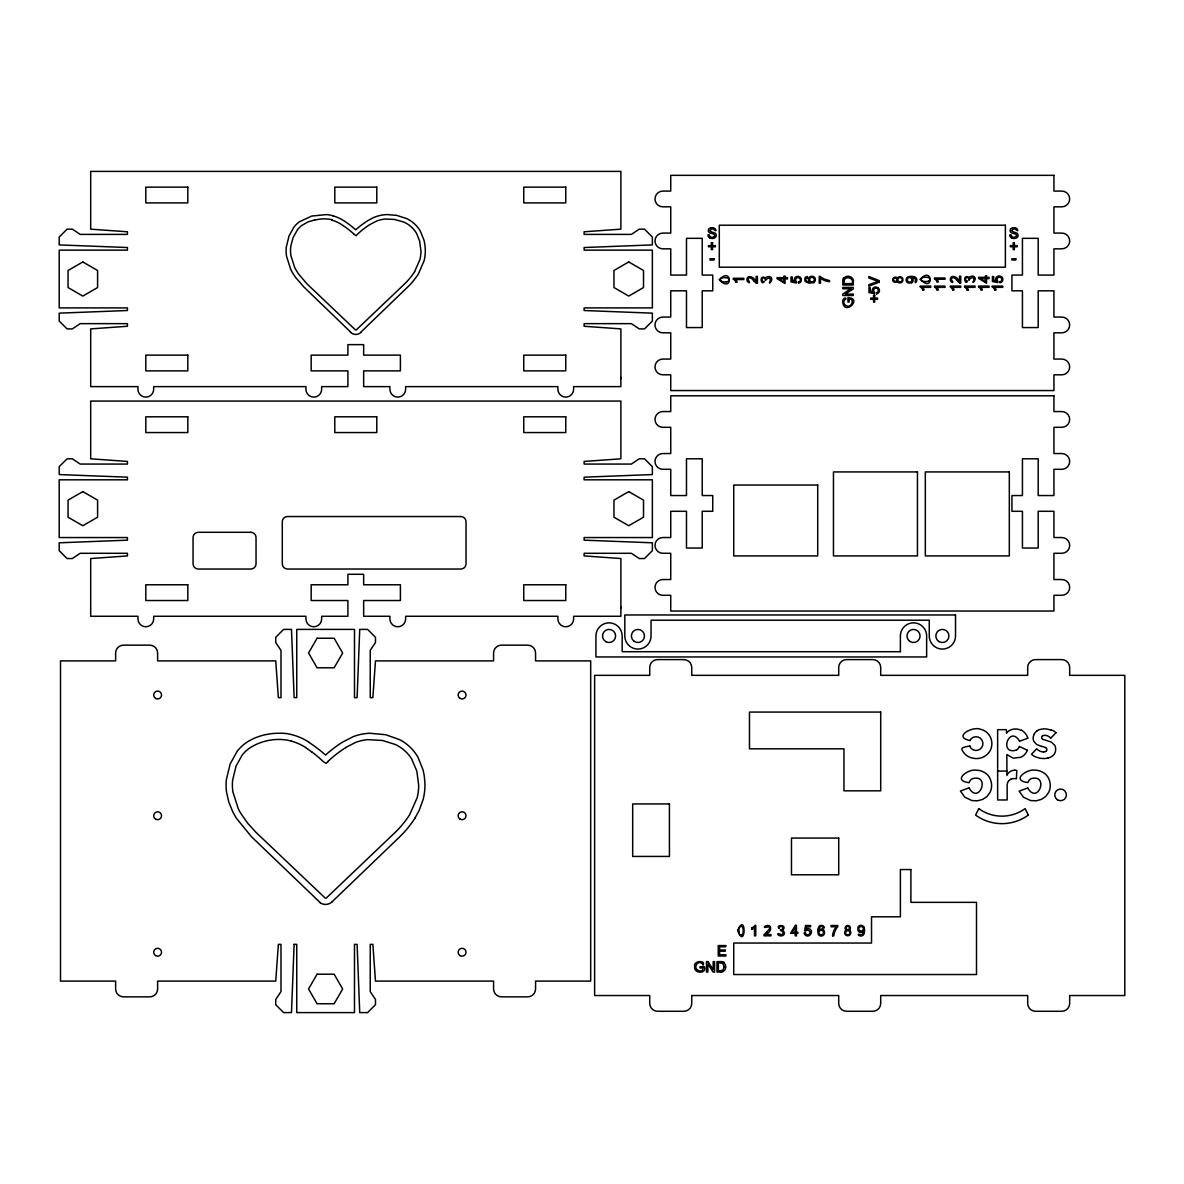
<?xml version="1.0" encoding="UTF-8"?>
<svg xmlns="http://www.w3.org/2000/svg" width="1184" height="1184" viewBox="0 0 1184 1184"><rect width="100%" height="100%" fill="white"/><g stroke="black" fill="none" stroke-linecap="round" stroke-linejoin="round"><path stroke-width="1.5" d="M620.875 608.398L620.875 558.552L584.126 555.918L584.126 553.298L631.368 553.298L639.242 558.552L644.496 558.552L652.369 550.678L652.369 542.805L584.126 540.17L584.126 537.551L652.369 537.551L652.369 479.816L584.126 479.816L584.126 477.182L652.369 474.562L652.369 466.688L644.496 458.815L639.242 458.815L631.368 464.069L584.126 464.069L584.126 461.434L620.875 458.815L620.875 401.065L90.694 401.065L90.694 458.815L127.443 461.434L127.443 464.069L80.201 464.069L72.328 458.815L67.074 458.815L59.2 466.688L59.2 474.562L127.443 477.182L127.443 479.816L59.2 479.816L59.2 537.551L127.443 537.551L127.443 540.17L59.2 542.805L59.2 550.678L67.074 558.552L72.328 558.552L80.201 553.298L127.443 553.298L127.443 555.918L90.694 558.552L90.694 616.272L137.936 616.272L137.936 618.906A7.874 7.874 0 0 0 145.81 626.78A7.874 7.874 0 0 0 153.683 618.906L153.683 616.272L305.916 616.272L305.916 618.906A7.874 7.874 0 0 0 313.79 626.78A7.874 7.874 0 0 0 321.663 618.906L321.663 616.272L347.904 616.272L347.904 600.525L311.17 600.525L311.17 584.778L347.904 584.778L347.904 574.284L363.651 574.284L363.651 584.778L400.399 584.778L400.399 600.525L363.651 600.525L363.651 616.272L389.906 616.272L389.906 618.906A7.874 7.874 0 0 0 397.78 626.78A7.874 7.874 0 0 0 405.653 618.906L405.653 616.272L557.886 616.272L557.886 618.906A7.874 7.874 0 0 0 565.76 626.78A7.874 7.874 0 0 0 573.633 618.906L573.633 616.272L620.875 616.272L620.875 607.096M620.875 378.747L620.875 328.9L584.126 326.266L584.126 323.646L631.368 323.646L639.242 328.9L644.496 328.9L652.369 321.027L652.369 313.153L584.126 310.519L584.126 307.899L652.369 307.899L652.369 250.15L584.126 250.15L584.126 247.53L652.369 244.91L652.369 237.037L644.496 229.163L639.242 229.163L631.368 234.402L584.126 234.402L584.126 231.783L620.875 229.163L620.875 171.399L90.694 171.399L90.694 229.163L127.443 231.783L127.443 234.402L80.201 234.402L72.328 229.163L67.074 229.163L59.2 237.037L59.2 244.91L127.443 247.53L127.443 250.15L59.2 250.15L59.2 307.899L127.443 307.899L127.443 310.519L59.2 313.153L59.2 321.027L67.074 328.9L72.328 328.9L80.201 323.646L127.443 323.646L127.443 326.266L90.694 328.9L90.694 386.62L137.936 386.62L137.936 389.24A7.874 7.874 0 0 0 145.81 397.128A7.874 7.874 0 0 0 153.683 389.24L153.683 386.62L305.916 386.62L305.916 389.24A7.874 7.874 0 0 0 313.79 397.128A7.874 7.874 0 0 0 321.663 389.24L321.663 386.62L347.904 386.62L347.904 370.873L311.17 370.873L311.17 355.126L347.904 355.126L347.904 344.633L363.651 344.633L363.651 355.126L400.399 355.126L400.399 370.873L363.651 370.873L363.651 386.62L389.906 386.62L389.906 389.24A7.874 7.874 0 0 0 397.78 397.128A7.874 7.874 0 0 0 405.653 389.24L405.653 386.62L557.886 386.62L557.886 389.24A7.874 7.874 0 0 0 565.76 397.128A7.874 7.874 0 0 0 573.633 389.24L573.633 386.62L620.875 386.62L620.875 377.43M1006.563 733.088L1006.385 729.67L997.638 729.67L997.638 799.97L1007.155 799.97L1007.155 785.14A7.459 7.459 0 0 1 1007.525 783.127A6.423 6.423 0 0 1 1008.546 781.1M863.284 931.172C863.58 937.24 858.474 933.273 858.222 934.516A2.59 2.59 0 0 0 859.717 935.848L861.39 935.982A3.241 3.241 0 0 0 863.58 934.635L863.876 934.146A4.973 4.973 0 0 0 864.216 933.273L864.527 931.349A16.384 16.384 0 0 0 864.542 929.928L864.216 927.708A3.937 3.937 0 0 0 863.861 926.968M780.345 929.751C780.33 930.772 785.998 932.578 781.677 934.857C774.795 931.127 778.095 937.417 782.816 935.567C787.138 933.273 781.277 930.506 783.823 928.7C785.776 924.008 775.194 925.237 779.042 928.241M763.902 281.836C761.978 285.581 758.988 277.145 763.369 276.997C766.27 278.714 765.9 276.745 769.082 276.464C776.156 278.077 766.61 287.031 770.251 281.067C771.287 275.443 765.93 279.113 765.426 280.534M967.446 281.392C965.641 285.181 962.488 276.671 966.914 276.538C969.844 278.403 969.578 275.902 972.922 276.094C979.36 278.24 969.814 286.099 973.973 280.327C974.21 274.644 969.578 278.995 968.971 280.09M806.097 929.529L806.644 926.776L810.596 926.776L810.596 925.518L805.608 925.518L804.528 930.89L805.727 931.083A2.368 2.368 0 0 1 809.427 930.994A2.368 2.368 0 0 1 808.657 934.635A2.368 2.368 0 0 1 805.312 933.051M978.783 808.598L975.586 815.095A44.948 44.948 0 0 0 1028.319 815.095M414.918 818.144L419.284 810.196L423.176 799.333A57.587 57.587 0 0 0 424.893 782.506L424.36 776.793A64.336 64.336 0 0 0 422.851 769.363L418.011 757.301A43.986 43.986 0 0 0 410.478 747.504A46.65 46.65 0 0 0 407.34 744.706A45.347 45.347 0 0 0 399.985 739.808L385.792 734.731L369.704 733.251A52.762 52.762 0 0 0 353.187 736.64L342.191 742.324A123.891 123.891 0 0 0 325.541 755.081A130.906 130.906 0 0 0 308.935 742.368M414.592 271.654L419.846 259.799A35.224 35.224 0 0 0 420.956 251.067L419.624 241.048L416.694 233.662A26.684 26.684 0 0 0 411.203 226.825L410.226 225.996A27.942 27.942 0 0 0 403.7 222.015L394.376 219.425L385.333 219.04A31.85 31.85 0 0 0 376.66 221.038L369.808 224.59A79.787 79.787 0 0 0 357.331 234.373L356.162 235.69L354.534 234.654A3.152 3.152 0 0 1 353.927 234.225M739.556 927.146L739.097 928.3A13.305 13.305 0 0 0 739.023 932.37M1050.963 737.943L1056.01 732.718M327.924 761.638L326.133 763.414L323.809 761.934A4.514 4.514 0 0 1 322.951 761.327A101.424 101.424 0 0 0 311.821 751.944M360.883 332.112L407.059 287.638A74.577 74.577 0 0 0 418.352 274.022L424.079 260.82A40.315 40.315 0 0 0 425.278 249.054L424.908 245.044A45.036 45.036 0 0 0 423.857 239.849L420.468 231.413A30.784 30.784 0 0 0 415.199 224.546A32.664 32.664 0 0 0 413.009 222.592A31.983 31.983 0 0 0 406.719 218.596L396.522 215.325L386.65 214.57A37.03 37.03 0 0 0 373.522 217.59L367.395 220.92A86.728 86.728 0 0 0 355.733 229.844A91.627 91.627 0 0 0 344.13 220.949A41.159 41.159 0 0 0 333 215.828M766.714 931.941C776.423 922.351 759.965 930.402 765.56 925.918C772.294 923.224 772.042 931.941 766.625 933.658A4.78 4.78 0 0 0 765.796 934.561M331.609 902.267L398.845 837.636A106.53 106.53 0 0 0 414.977 818.188M929.04 280.904L927.309 281.437A13.305 13.305 0 0 1 923.224 281.333L922.084 280.86M345.624 747.563L355.422 742.486A45.495 45.495 0 0 1 367.81 739.63L382.58 740.488L395.5 744.558A39.634 39.634 0 0 1 403.374 749.561L406.082 751.988A37.858 37.858 0 0 1 411.677 758.959L416.812 771.08L418.692 785.377A50.32 50.32 0 0 1 417.123 797.853L409.62 814.784A100.211 100.211 0 0 1 394.464 833.077L326.31 898.034A2.842 2.842 0 0 1 325.215 898.094L255.922 832.293L247.471 822.939L240.87 813.482A72.757 72.757 0 0 1 238.236 808.672L232.848 791.711A48.544 48.544 0 0 1 232.597 780.33L236.045 766.122L242.143 755.126A35.964 35.964 0 0 1 248.744 748.658C260.865 740.355 276.982 737.262 291.294 741.021M1015.946 750.242C998.63 754.785 1009.375 724.682 1019.394 740.903M721.485 278.107L722.98 277.737A14.223 14.223 0 0 1 726.813 277.796L728.101 278.27A1.954 1.954 0 0 1 728.145 281.392L726.369 281.851M813.526 282.636L808.894 283.139L805.372 281.555A3.034 3.034 0 0 1 804.868 280.608L804.868 278.344A2.649 2.649 0 0 1 806.215 276.819L807.296 276.494L807.414 277.766M970.051 745.95C959.558 747.622 960.653 748.584 964.842 753.971C967.432 756.62 971.043 758.145 974.713 758.47C982.143 759.358 990.179 754.43 991.496 746.808C993.376 739.171 988.3 730.72 980.47 729.27C973.041 725.836 952.01 736.936 970.229 740.592M1019.498 741.273L1027.875 738.18M969.06 787.834L960.416 791.016L964.768 797.187L971.946 800.562L977.54 800.798L982.779 799.363L987.101 796.447L990.15 792.17A15.777 15.777 0 0 0 990.238 779.042C987.959 773.093 981.24 769.881 975.098 770.118C967.787 769.378 951.877 780.626 969.134 782.698A6.808 6.808 0 0 1 972.523 778.613C990.934 773.892 979.138 805.209 969.148 788.13M1027.756 787.952L1019.143 791.134L1023.435 797.187L1030.613 800.562L1036.207 800.798L1041.446 799.363L1045.768 796.447L1048.817 792.17A15.777 15.777 0 0 0 1048.906 779.042C1046.626 773.093 1039.907 769.881 1033.765 770.118C1026.528 769.393 1010.618 780.463 1027.86 782.535A6.793 6.793 0 0 1 1031.19 778.613C1049.557 773.862 1037.85 805.238 1027.816 788.13M702.956 964.886C706.641 960.49 692.877 959.943 694.653 966.884C693.632 973.662 707.04 974.299 704.391 966.736L699.966 966.736L699.966 967.935L703 967.935C703.459 974.062 693.128 970.036 696.399 964.842A3.582 3.582 0 0 1 703.089 964.827M314.737 219.869L307.781 222.015L301.994 225.345A25.175 25.175 0 0 0 297.362 229.888L293.099 237.584L290.938 245.532A34.084 34.084 0 0 0 290.85 255.492L294.638 267.362A53.117 53.117 0 0 0 298.634 274.052L307.011 283.894L355.511 329.966A1.983 1.983 0 0 0 356.28 329.922L404.01 284.486A70.152 70.152 0 0 0 414.637 271.669M804.336 933.11L805.608 932.977M937.136 281.851L938.379 281.851A8.096 8.096 0 0 0 936.825 279.261L945.01 279.261L945.01 277.988L934.516 277.988L934.516 278.802M735.93 282.147L737.173 282.147A8.096 8.096 0 0 0 735.619 279.557L743.804 279.557L743.804 278.284L733.31 278.284L733.31 279.098M922.884 289.947L924.127 289.947A8.096 8.096 0 0 0 922.573 287.357L930.757 287.342L930.757 286.084L920.264 286.084L920.264 286.898M937.136 289.947L938.379 289.947A8.096 8.096 0 0 0 936.825 287.357L945.01 287.357L945.01 286.084L934.516 286.084L934.516 286.898M952.883 289.947L954.126 289.947A8.096 8.096 0 0 0 952.572 287.357L960.757 287.357L960.757 286.099L950.264 286.099L950.264 286.913A6.482 6.482 0 0 1 952.78 289.991M967.165 289.932L968.408 289.932M981.151 289.932L982.394 289.932A8.096 8.096 0 0 0 980.84 287.342L989.025 287.342L989.025 286.069L978.532 286.069L978.532 286.883M994.886 289.932L996.129 289.932A8.096 8.096 0 0 0 994.575 287.342L1002.759 287.342L1002.759 286.069L992.251 286.069L992.251 286.898M997.638 771.08L1006.844 771.08M836.215 926.776L831.094 926.776L831.094 925.518L837.858 925.518L837.858 926.539A16.043 16.043 0 0 0 834.394 932.992A13.853 13.853 0 0 0 833.802 935.834L832.544 935.834M765.811 934.561L770.947 934.561L770.947 935.834L764.109 935.834A2.383 2.383 0 0 1 764.257 934.916M720.73 972.049L716.986 972.049L716.986 961.615L720.568 961.615A6.512 6.512 0 0 1 724.06 962.252M1014.762 770.236L1015.828 770.281A4.825 4.825 0 0 1 1016.804 770.458L1016.39 778.894A7.43 7.43 0 0 0 1015.073 778.643L1014.022 778.598A7.03 7.03 0 0 0 1010.707 779.25M911.976 277.618C917.644 276.967 914.3 283.139 915.336 282.68A2.59 2.59 0 0 0 916.668 281.185L916.786 279.528A3.241 3.241 0 0 0 915.454 277.322L914.966 277.026A4.973 4.973 0 0 0 914.092 276.686L912.154 276.39A16.384 16.384 0 0 0 910.733 276.36L908.528 276.686A3.937 3.937 0 0 0 907.773 277.041A3.345 3.345 0 0 0 906.13 279.927L906.278 280.904A3.004 3.004 0 0 0 906.692 281.762A3.315 3.315 0 0 0 907.107 282.251A3.182 3.182 0 0 0 908.232 282.946L911.058 282.961A3.093 3.093 0 0 0 911.917 282.502M996.454 281.037L993.716 280.49L993.716 276.523L992.444 276.523L992.444 281.526L997.816 282.591L998.008 281.392A2.368 2.368 0 0 1 997.934 277.692A2.368 2.368 0 0 1 1001.56 278.462A2.368 2.368 0 0 1 999.977 281.822M872.963 292.034L870.225 291.486L870.225 287.534L868.952 287.534L868.952 292.522L874.34 293.602L874.517 292.404A2.368 2.368 0 0 1 874.443 288.704A2.368 2.368 0 0 1 878.069 289.473A2.368 2.368 0 0 1 876.486 292.818M795.012 281.452L792.274 280.904L792.274 276.938L791.001 276.938L791.001 281.94L796.388 283.02L796.566 281.807A2.368 2.368 0 0 1 796.492 278.107A2.368 2.368 0 0 1 800.118 278.876A2.368 2.368 0 0 1 798.534 282.236M1041.654 746.379L1036.681 744.544L1033.81 741.347A7.992 7.992 0 0 1 1034.372 733.962M1012.054 238.176L1014.17 238.487A4.647 4.647 0 0 0 1016.375 237.999A2.842 2.842 0 0 0 1017.234 233.366M710.222 238.176L712.339 238.487A4.647 4.647 0 0 0 714.544 237.999A2.842 2.842 0 0 0 715.402 233.366M1042.852 739.334L1042.571 739.201A1.776 1.776 0 0 1 1041.624 737.81A1.939 1.939 0 0 1 1042.704 735.856M1027.401 750.271L1019.32 746.438A6.601 6.601 0 0 1 1016.138 750.227M1045.516 747.592L1045.975 747.844A1.998 1.998 0 0 1 1046.878 749.339A2.116 2.116 0 0 1 1045.812 751.455M721.145 281.274L722.284 281.733A13.305 13.305 0 0 0 726.354 281.807M320.45 902.844L251.482 836.733L236.489 818.351A79.92 79.92 0 0 1 232.626 811.469L228.778 802.012L226.603 792.51A54.301 54.301 0 0 1 226.322 779.782L230.184 763.887L237.2 751.233A41.736 41.736 0 0 1 244.807 743.715C256.321 735.279 271.24 732.319 285.3 733.444A44.977 44.977 0 0 1 293.07 734.998A58.8 58.8 0 0 1 309.039 742.22M305.516 747.518L311.836 751.929M1017.16 233.426L1015.043 232.419A29.452 29.452 0 0 0 1013.948 232.153L1011.55 230.732L1013.297 228.912A5.387 5.387 0 0 1 1014.155 228.897L1015.295 229.163A1.776 1.776 0 0 1 1016.109 229.992L1017.737 230.776A3.138 3.138 0 0 0 1017.219 229.134A2.901 2.901 0 0 0 1016.064 228.157L1015.857 228.053A5.476 5.476 0 0 0 1013.815 227.698A4.988 4.988 0 0 0 1011.891 228.024L1011.491 228.231A2.664 2.664 0 0 0 1010.707 228.912A2.59 2.59 0 0 0 1011.254 232.686A3.833 3.833 0 0 0 1011.994 233.011L1015.176 233.929A3.596 3.596 0 0 1 1015.739 234.151C1018.388 236.06 1013.992 238.546 1012.202 236.8A2.028 2.028 0 0 1 1011.506 236.149M715.328 233.426L713.212 232.419A29.452 29.452 0 0 0 712.117 232.153L709.719 230.732L711.466 228.912A5.387 5.387 0 0 1 712.324 228.897L713.464 229.163A1.776 1.776 0 0 1 714.278 229.992L715.891 230.776A3.138 3.138 0 0 0 715.388 229.134A2.901 2.901 0 0 0 714.233 228.157L714.026 228.053A5.476 5.476 0 0 0 711.984 227.698A4.988 4.988 0 0 0 710.06 228.024L709.66 228.231A2.59 2.59 0 0 0 709.423 232.686A3.833 3.833 0 0 0 710.163 233.011L713.345 233.929A3.596 3.596 0 0 1 713.908 234.151C716.616 236.134 711.969 238.591 710.222 236.711A2.028 2.028 0 0 1 709.675 236.149M350.627 332.068L303.903 287.002L295.822 277.692A58.327 58.327 0 0 1 290.687 269.33L286.484 256.055A38.006 38.006 0 0 1 286.291 247.145L289 236.016L293.898 227.15A29.215 29.215 0 0 1 299.226 221.896L311.747 216.05L326.444 214.6A31.79 31.79 0 0 1 333.015 215.799M956.879 280.386C955.651 277.826 950.989 275.754 951.388 280.001C954.215 282.118 952.35 284.071 950.412 280.608C949.213 273.978 957.294 276.198 958.655 280.549A4.78 4.78 0 0 0 959.484 281.304L959.499 276.168L960.757 276.168L960.757 282.991A2.383 2.383 0 0 1 959.854 282.843M753.542 280.623C752.388 278.122 747.785 276.064 748.022 280.016C750.419 282.221 749.561 284.367 747.119 280.978C745.683 274.274 753.942 276.301 755.318 280.771A4.78 4.78 0 0 0 756.162 281.526L756.162 276.39L757.434 276.39L757.434 283.213A2.383 2.383 0 0 1 756.532 283.08M1028.334 815.095L1025.137 808.598A39.546 39.546 0 0 1 978.739 808.657M742.708 927.486L743.093 928.981A14.223 14.223 0 0 1 743.034 932.829L742.634 933.998A1.954 1.954 0 0 1 739.438 934.161L738.964 932.37M999.903 281.526L1000.036 282.784A3.374 3.374 0 0 0 1001.782 276.952M876.426 292.522L876.545 293.795M798.475 281.94L798.593 283.198A3.374 3.374 0 0 0 800.34 277.367M964.546 286.883L964.546 286.069L975.039 286.069L975.039 287.327L966.854 287.327A8.096 8.096 0 0 1 968.364 289.932M853.25 281.244L853.25 284.989L842.816 284.989L842.816 281.407A6.512 6.512 0 0 1 843.467 277.914M820.482 278.077L820.482 283.198L819.224 283.198L819.224 276.434L820.246 276.434A16.043 16.043 0 0 0 826.698 279.883M751.914 927.96L751.914 929.188M843.822 278.122A5.58 5.58 0 0 1 853.62 281.2M878.291 287.949A3.374 3.374 0 0 1 876.56 293.884M872.608 292.256A3.508 3.508 0 0 1 878.173 288.052M794.656 281.674A3.508 3.508 0 0 1 800.221 277.456M807.429 277.811A2.546 2.546 0 0 0 806.23 278.284A1.865 1.865 0 0 0 806.126 280.638M809.826 281.925A3.004 3.004 0 0 1 808.761 280.815A3.108 3.108 0 0 1 808.494 278.788A3.004 3.004 0 0 1 808.953 277.618A3.345 3.345 0 0 1 809.619 276.997A3.123 3.123 0 0 1 810.463 276.538L811.81 276.316A4.026 4.026 0 0 1 813.852 276.834A3.167 3.167 0 0 1 815.406 279.587L815.228 280.697A3.138 3.138 0 0 1 813.586 282.576M809.782 281.748A5.15 5.15 0 0 1 805.949 280.889M820.586 277.974A14.608 14.608 0 0 0 829.525 281.688L829.525 280.475A13.853 13.853 0 0 1 826.669 279.986M733.355 279.039A6.482 6.482 0 0 1 735.826 282.192M763.902 281.644A1.835 1.835 0 0 1 762.17 279.069A1.835 1.835 0 0 1 765.219 278.551M764.968 278.788A2.59 2.59 0 0 1 765.441 280.327M756.428 283.228A8.791 8.791 0 0 1 753.631 280.564M721.086 281.348A1.894 1.894 0 0 1 721.411 278.151M920.308 286.839A6.482 6.482 0 0 1 922.78 289.991M922.04 280.934A1.894 1.894 0 0 1 922.351 277.737L923.92 277.322A14.223 14.223 0 0 1 927.768 277.382L929.04 277.855A1.954 1.954 0 0 1 929.085 280.978M934.561 278.743A6.482 6.482 0 0 1 937.018 281.896M934.561 286.839A6.482 6.482 0 0 1 937.018 289.991M978.576 286.824A6.482 6.482 0 0 1 981.033 289.976M967.446 281.185A1.835 1.835 0 0 1 965.715 278.625A1.835 1.835 0 0 1 968.764 278.107M968.512 278.344A2.59 2.59 0 0 1 968.971 279.883M964.575 286.824A6.482 6.482 0 0 1 967.047 289.962M996.099 281.259A3.508 3.508 0 0 1 1001.664 277.041M992.296 286.824A6.482 6.482 0 0 1 994.767 289.976M959.765 283.006A8.791 8.791 0 0 1 956.968 280.327M1012.039 238.221A3.567 3.567 0 0 1 1009.76 234.891L1011.092 234.832A3.152 3.152 0 0 0 1011.491 236.149M710.208 238.221A3.567 3.567 0 0 1 707.928 234.891L709.26 234.832A3.152 3.152 0 0 0 709.66 236.149M911.724 277.618A2.93 2.93 0 0 1 913.101 280.105A3.241 3.241 0 0 1 913.042 280.726A2.812 2.812 0 0 1 912.568 281.822M912.494 281.999A3.241 3.241 0 0 1 911.843 282.68M897.442 281.348A2.634 2.634 0 0 1 893.565 281.748A2.634 2.634 0 0 1 893.535 277.855A2.634 2.634 0 0 1 897.413 278.21M897.22 278.21A3.093 3.093 0 0 1 901.882 277.456A3.093 3.093 0 0 1 901.838 282.192A3.093 3.093 0 0 1 897.191 281.348M1027.401 750.271A13.601 13.601 0 0 1 1021.067 757.227L1013.223 758.204L1006.844 754.534L1006.933 775.268A9.502 9.502 0 0 1 1010.322 771.465A8.244 8.244 0 0 1 1014.762 770.251M1006.518 733.059A11.559 11.559 0 0 1 1010.144 730.188A12.047 12.047 0 0 1 1021.185 730.395M1021.348 730.099A13.601 13.601 0 0 1 1027.756 737.958M969.918 740.444A6.882 6.882 0 0 1 980.485 738.342A6.882 6.882 0 0 1 980.145 749.117A6.882 6.882 0 0 1 969.74 746.349M1008.531 781.085A6.616 6.616 0 0 1 1010.736 779.309M1042.645 735.604A7.814 7.814 0 0 1 1050.711 738.15M1042.838 739.364A21.993 21.993 0 0 0 1045.502 740.133L1051.436 742.131L1054.885 745.506A7.37 7.37 0 0 1 1055.64 748.984A9.117 9.117 0 0 1 1054.678 753.483A8.836 8.836 0 0 1 1051.836 756.413A11.929 11.929 0 0 1 1047.973 758.012M1047.988 758.071A19.728 19.728 0 0 1 1036.636 757.227A14.267 14.267 0 0 1 1031.501 754.252L1036.696 748.762A9.487 9.487 0 0 0 1043.548 751.958M1045.768 751.366A5.062 5.062 0 0 1 1043.548 751.929M1041.654 746.423A25.441 25.441 0 0 1 1045.531 747.548M1034.224 733.858A9.176 9.176 0 0 1 1037.199 730.839M1037.095 730.632A16.132 16.132 0 0 1 1051.126 730.276M1051.288 729.921A13.424 13.424 0 0 1 1056.039 732.689M739.482 927.102A1.894 1.894 0 0 1 742.575 927.25M751.87 927.842A6.482 6.482 0 0 0 755.007 925.37L755.762 925.326L755.762 935.834L754.504 935.834L754.504 927.649A8.096 8.096 0 0 1 751.899 929.159M764.109 934.827A8.791 8.791 0 0 1 766.773 932.03M779.235 928.226A1.835 1.835 0 0 1 781.81 926.495A1.835 1.835 0 0 1 782.328 929.558M782.091 929.292A2.59 2.59 0 0 1 780.552 929.766M804.247 933.125A3.374 3.374 0 0 0 810.167 934.857A3.508 3.508 0 0 0 805.875 929.174M818.899 930.446A3.004 3.004 0 0 1 822.051 929.085A2.827 2.827 0 0 1 823.132 929.588A3.345 3.345 0 0 1 823.827 930.254A3.123 3.123 0 0 1 824.286 931.083L824.508 932.444A4.026 4.026 0 0 1 823.99 934.487A3.167 3.167 0 0 1 821.252 936.041L820.127 935.848A3.138 3.138 0 0 1 819.18 935.345L818.899 935.108A3.226 3.226 0 0 1 818.188 934.146L817.685 929.529L819.269 926.006A3.034 3.034 0 0 1 820.216 925.503L822.48 925.503A2.649 2.649 0 0 1 824.02 926.835L824.33 927.916L823.058 928.049A2.546 2.546 0 0 0 822.554 926.85A1.865 1.865 0 0 0 820.186 926.761M819.076 930.417A5.15 5.15 0 0 1 819.935 926.584M832.604 935.834A14.608 14.608 0 0 1 836.318 926.88M846.19 930.239A2.634 2.634 0 0 1 845.79 926.376A2.634 2.634 0 0 1 849.683 926.347A2.634 2.634 0 0 1 849.342 930.224M849.328 930.032A3.093 3.093 0 0 1 850.082 934.694A3.093 3.093 0 0 1 845.361 934.65A3.093 3.093 0 0 1 846.205 930.002M863.284 930.905A2.93 2.93 0 0 1 859.096 931.734M860.798 932.282A3.241 3.241 0 0 1 860.176 932.222M859.081 931.749A3.271 3.271 0 0 1 858.4 931.098A3.093 3.093 0 0 1 857.941 930.254L857.956 927.427A3.182 3.182 0 0 1 859.125 925.888A3.004 3.004 0 0 1 859.998 925.459L860.99 925.326A3.182 3.182 0 0 1 863.684 926.88M723.853 962.607A5.58 5.58 0 0 1 720.775 972.404M314.796 220.106A37.089 37.089 0 0 1 331.846 219.647M354.016 234.136A83.872 83.872 0 0 0 341.673 224.634A36.793 36.793 0 0 0 331.757 220.046M361.105 332.334A7.563 7.563 0 0 1 350.434 332.245M331.653 902.326A9.916 9.916 0 0 1 320.346 902.992M327.82 761.534A113.975 113.975 0 0 1 345.684 747.652M291.279 741.08A52.555 52.555 0 0 1 305.561 747.444M844.029 281.259L844.029 283.598L852.051 283.598C854.996 277.885 844.754 275.102 844.029 281.111M724.194 966.751L722.862 970.347L718.377 970.85L718.377 962.814L722.802 963.273L724.194 966.751M737.617 930.446C745.742 951.536 746.645 910.363 737.617 930.446M842.638 301.905C844.503 316.454 863.003 298.25 847.936 297.584L847.936 302.009L849.15 302.009L849.15 298.975C855.292 298.605 851.163 308.965 846.042 305.576A3.582 3.582 0 0 1 846.042 298.886C845.361 296.192 842.105 300.04 842.638 301.905M719.324 279.69C732.807 294.239 732.422 265.616 719.324 279.69M920.264 279.276C934.058 293.884 932.888 265.172 920.264 279.276M294.12 944.358L291.486 1012.601L283.612 1012.601L275.739 1004.728L275.739 999.474L280.993 991.6L280.993 944.358L278.373 944.358L275.739 981.107L157.62 981.107L157.62 988.98A7.874 7.874 0 0 1 149.746 996.854L123.506 996.854A7.874 7.874 0 0 1 115.632 988.98L115.632 981.107L60.517 981.107L60.517 660.894L115.632 660.894L115.632 653.02A7.874 7.874 0 0 1 123.506 645.147L149.746 645.147A7.874 7.874 0 0 1 157.62 653.02L157.62 660.894L275.739 660.894L278.373 697.642L280.993 697.642L280.993 650.401L275.739 642.527L275.739 637.273L283.612 629.4L291.486 629.4L294.12 697.642L296.74 697.642L296.74 629.4L354.49 629.4L354.49 697.642L357.109 697.642L359.729 629.4L367.602 629.4L375.476 637.273L375.476 642.527L370.237 650.401L370.237 697.642L372.856 697.642L375.476 660.894L493.58 660.894L493.58 653.02A7.874 7.874 0 0 1 501.454 645.147L527.694 645.147A7.874 7.874 0 0 1 535.568 653.02L535.568 660.894L590.683 660.894L590.683 981.107L535.568 981.107L535.568 988.98A7.874 7.874 0 0 1 527.694 996.854L501.454 996.854A7.874 7.874 0 0 1 493.58 988.98L493.58 981.107L375.476 981.107L372.856 944.358L370.237 944.358L370.237 991.6L375.476 999.474L375.476 1004.728L367.602 1012.601L359.729 1012.601L357.109 944.358L354.49 944.358L354.49 1012.601L296.74 1012.601L296.74 944.358L294.12 944.358M317.075 638.25L308.536 653.02L317.075 667.791L334.125 667.791L342.664 653.02L334.125 638.25L317.075 638.25M317.075 974.195L308.536 988.98L317.075 1003.751L334.125 1003.751L342.664 988.98L334.125 974.195L317.075 974.195M795.426 925.385L790.557 933.362L795.174 933.362L795.174 935.834L796.432 935.834L796.432 933.362L797.824 933.362L797.824 932.163L796.432 932.163L796.432 925.385L795.426 925.385M795.174 927.501L791.815 932.163L795.174 932.163L795.174 927.501M850.822 288.792L842.816 294.017L842.816 295.497L853.25 295.497L853.25 294.106L845.258 294.106L853.25 288.881L853.25 287.401L842.816 287.401L842.816 288.792L850.822 288.792M82.821 261.96L68.05 270.485L68.05 287.549L82.821 296.074L97.591 287.549L97.591 270.485L82.821 261.96M82.821 491.612L68.05 500.136L68.05 517.201L82.821 525.726L97.591 517.201L97.591 500.136L82.821 491.612M628.748 261.96L613.963 270.485L613.963 287.549L628.748 296.074L643.519 287.549L643.519 270.485L628.748 261.96M628.748 491.612L613.963 500.136L613.963 517.201L628.748 525.726L643.519 517.201L643.519 500.136L628.748 491.612M879.268 282.147L868.834 286.158L868.834 284.678L878.099 281.422L868.834 277.974L868.834 276.494L879.268 280.652L879.268 282.147M1053.938 175.336L670.736 175.336L670.736 191.083L662.862 191.083A7.874 7.874 0 0 0 654.989 198.956A7.874 7.874 0 0 0 662.862 206.83L670.736 206.83L670.736 233.085L662.862 233.085A7.874 7.874 0 0 0 654.989 240.959A7.874 7.874 0 0 0 662.862 248.832L670.736 248.832L670.736 275.073L686.483 275.073L686.483 238.324L702.23 238.324L702.23 275.073L712.738 275.073L712.738 290.82L702.23 290.82L702.23 327.568L686.483 327.568L686.483 290.82L670.736 290.82L670.736 317.075L662.862 317.075A7.874 7.874 0 0 0 654.989 324.949A7.874 7.874 0 0 0 662.862 332.822L670.736 332.822L670.736 359.063L662.862 359.063A7.874 7.874 0 0 0 654.989 366.936A7.874 7.874 0 0 0 662.862 374.81L670.736 374.81L670.736 390.557L1053.938 390.557L1053.938 374.81L1061.811 374.81A7.874 7.874 0 0 0 1069.685 366.936A7.874 7.874 0 0 0 1061.811 359.063L1053.938 359.063L1053.938 332.822L1061.811 332.822A7.874 7.874 0 0 0 1069.685 324.949A7.874 7.874 0 0 0 1061.811 317.075L1053.938 317.075L1053.938 290.82L1038.19 290.82L1038.19 327.568L1022.443 327.568L1022.443 290.82L1011.935 290.82L1011.935 275.073L1022.443 275.073L1022.443 238.324L1038.19 238.324L1038.19 275.073L1053.938 275.073L1053.938 248.832L1061.811 248.832A7.874 7.874 0 0 0 1069.685 240.959A7.874 7.874 0 0 0 1061.811 233.085L1053.938 233.085L1053.938 206.83L1061.811 206.83A7.874 7.874 0 0 0 1069.685 198.956A7.874 7.874 0 0 0 1061.811 191.083L1053.938 191.083L1053.938 175.336M187.812 187.146L145.81 187.146L145.81 202.893L187.812 202.893L187.812 187.146M376.778 187.146L334.791 187.146L334.791 202.893L376.778 202.893L376.778 187.146M565.76 187.146L523.757 187.146L523.757 202.893L565.76 202.893L565.76 187.146M1005.379 225.212L719.295 225.212L719.295 267.199L1005.379 267.199L1005.379 225.212M712.546 242.779L711.332 242.779L711.332 245.636L708.491 245.636L708.491 246.775L711.332 246.775L711.332 249.617L712.546 249.617L712.546 246.775L715.388 246.775L715.388 245.636L712.546 245.636L712.546 242.779M1014.377 242.779L1013.178 242.779L1013.178 245.636L1010.322 245.636L1010.322 246.775L1013.178 246.775L1013.178 249.617L1014.377 249.617L1014.377 246.775L1017.219 246.775L1017.219 245.636L1014.377 245.636L1014.377 242.779M713.952 258.808L709.971 258.808L709.971 260.006L713.952 260.006L713.952 258.808M1015.783 258.808L1011.802 258.808L1011.802 260.006L1015.783 260.006L1015.783 258.808M986.568 275.946L985.354 275.946L985.354 277.337L978.591 277.337L978.591 278.358L986.568 283.228L986.568 278.61L989.025 278.61L989.025 277.337L986.568 277.337L986.568 275.946M785.022 276.257L783.808 276.257L783.808 277.648L777.044 277.648L777.044 278.654L785.022 283.524L785.022 278.906L787.478 278.906L787.478 277.648L785.022 277.648L785.022 276.257M985.354 278.61L980.707 278.61L985.354 281.955L985.354 278.61M783.808 278.906L779.161 278.906L783.808 282.266L783.808 278.906M874.71 295.245L873.57 295.245L873.57 298.087L870.728 298.087L870.728 299.286L873.57 299.286L873.57 302.142L874.71 302.142L874.71 299.286L877.551 299.286L877.551 298.087L874.71 298.087L874.71 295.245M187.812 355.126L145.81 355.126L145.81 370.873L187.812 370.873L187.812 355.126M565.76 355.126L523.757 355.126L523.757 370.873L565.76 370.873L565.76 355.126M1053.938 395.811L670.736 395.811L670.736 411.558L662.862 411.558A7.874 7.874 0 0 0 654.989 419.432A7.874 7.874 0 0 0 662.862 427.306L670.736 427.306L670.736 453.546L662.862 453.546A7.874 7.874 0 0 0 654.989 461.42A7.874 7.874 0 0 0 662.862 469.293L670.736 469.293L670.736 495.548L686.483 495.548L686.483 458.8L702.23 458.8L702.23 495.548L712.738 495.548L712.738 511.296L702.23 511.296L702.23 548.044L686.483 548.044L686.483 511.296L670.736 511.296L670.736 537.536L662.862 537.536A7.874 7.874 0 0 0 654.989 545.41A7.874 7.874 0 0 0 662.862 553.283L670.736 553.283L670.736 579.538L662.862 579.538A7.874 7.874 0 0 0 654.989 587.412A7.874 7.874 0 0 0 662.862 595.286L670.736 595.286L670.736 611.033L1053.938 611.033L1053.938 595.286L1061.811 595.286A7.874 7.874 0 0 0 1069.685 587.412A7.874 7.874 0 0 0 1061.811 579.538L1053.938 579.538L1053.938 553.283L1061.811 553.283A7.874 7.874 0 0 0 1069.685 545.41A7.874 7.874 0 0 0 1061.811 537.536L1053.938 537.536L1053.938 511.296L1038.19 511.296L1038.19 548.044L1022.443 548.044L1022.443 511.296L1011.935 511.296L1011.935 495.548L1022.443 495.548L1022.443 458.8L1038.19 458.8L1038.19 495.548L1053.938 495.548L1053.938 469.293L1061.811 469.293A7.874 7.874 0 0 0 1069.685 461.42A7.874 7.874 0 0 0 1061.811 453.546L1053.938 453.546L1053.938 427.306L1061.811 427.306A7.874 7.874 0 0 0 1069.685 419.432A7.874 7.874 0 0 0 1061.811 411.558L1053.938 411.558L1053.938 395.811M187.812 416.812L145.81 416.812L145.81 432.56L187.812 432.56L187.812 416.812M376.778 416.812L334.791 416.812L334.791 432.56L376.778 432.56L376.778 416.812M565.76 416.812L523.757 416.812L523.757 432.56L565.76 432.56L565.76 416.812M917.452 471.928L833.462 471.928L833.462 555.918L917.452 555.918L917.452 471.928M1009.316 471.928L925.326 471.928L925.326 555.918L1009.316 555.918L1009.316 471.928M817.715 485.04L733.725 485.04L733.725 555.918L817.715 555.918L817.715 485.04M460.768 516.535L287.549 516.535A5.254 5.254 0 0 0 282.295 521.789L282.295 563.791A5.254 5.254 0 0 0 287.549 569.03L460.768 569.03A5.254 5.254 0 0 0 466.022 563.791L466.022 521.789A5.254 5.254 0 0 0 460.768 516.535M250.801 532.297L198.305 532.297A5.254 5.254 0 0 0 193.051 537.536L193.051 563.791A5.254 5.254 0 0 0 198.305 569.03L250.801 569.03A5.254 5.254 0 0 0 256.04 563.791L256.04 537.536A5.254 5.254 0 0 0 250.801 532.297M187.812 584.778L145.81 584.778L145.81 600.525L187.812 600.525L187.812 584.778M565.76 584.778L523.757 584.778L523.757 600.525L565.76 600.525L565.76 584.778M955.518 614.97L624.812 614.97L624.812 635.956A13.128 13.128 0 0 0 637.924 649.084A13.128 13.128 0 0 0 651.052 635.956L651.052 620.209L929.262 620.209L929.262 635.956A13.128 13.128 0 0 0 942.39 649.084A13.128 13.128 0 0 0 955.518 635.956L955.518 614.97M900.388 651.703L622.177 651.703L622.177 635.956A13.128 13.128 0 0 0 609.064 622.843A13.128 13.128 0 0 0 595.937 635.956L595.937 656.957L926.643 656.957L926.643 635.956A13.128 13.128 0 0 0 913.515 622.843A13.128 13.128 0 0 0 900.388 635.956L900.388 651.703M683.864 659.592L657.608 659.592A7.874 7.874 0 0 0 649.735 667.465L649.735 675.339L594.62 675.339L594.62 995.537L649.735 995.537L649.735 1003.41A7.874 7.874 0 0 0 657.608 1011.284L683.864 1011.284A7.874 7.874 0 0 0 691.737 1003.41L691.737 995.537L838.716 995.537L838.716 1003.41A7.874 7.874 0 0 0 846.59 1011.284L872.83 1011.284A7.874 7.874 0 0 0 880.704 1003.41L880.704 995.537L1027.682 995.537L1027.682 1003.41A7.874 7.874 0 0 0 1035.556 1011.284L1061.811 1011.284A7.874 7.874 0 0 0 1069.685 1003.41L1069.685 995.537L1124.8 995.537L1124.8 675.339L1069.685 675.339L1069.685 667.465A7.874 7.874 0 0 0 1061.811 659.592L1035.556 659.592A7.874 7.874 0 0 0 1027.682 667.465L1027.682 675.339L880.704 675.339L880.704 667.465A7.874 7.874 0 0 0 872.83 659.592L846.59 659.592A7.874 7.874 0 0 0 838.716 667.465L838.716 675.339L691.737 675.339L691.737 667.465A7.874 7.874 0 0 0 683.864 659.592M880.704 712.072L749.472 712.072L749.472 748.821L843.97 748.821L843.97 790.823L880.704 790.823L880.704 712.072M669.434 803.936L632.685 803.936L632.685 856.432L669.434 856.432L669.434 803.936M838.716 838.065L791.474 838.065L791.474 874.798L838.716 874.798L838.716 838.065M910.896 869.559L900.388 869.559L900.388 916.801L871.528 916.801L871.528 943.041L733.725 943.041L733.725 974.536L976.504 974.536L976.504 902.356L910.896 902.356L910.896 869.559M725.703 945.572L718.244 945.572L718.244 956.006L725.955 956.006L725.955 954.807L719.635 954.807L719.635 951.211L725.318 951.211L725.318 949.997L719.635 949.997L719.635 946.771L725.703 946.771L725.703 945.572M707.958 961.615L706.478 961.615L706.478 972.049L707.869 972.049L707.869 964.042L713.094 972.049L714.574 972.049L714.574 961.615L713.182 961.615L713.182 969.622L707.958 961.615M810.744 281.6A2.324 2.324 0 0 0 814.252 279.661A2.324 2.324 0 0 0 810.818 277.589A2.324 2.324 0 0 0 810.744 281.6M908.38 281.792A2.309 2.309 0 0 0 911.917 279.927A2.309 2.309 0 0 0 908.528 277.796A2.309 2.309 0 0 0 908.38 281.792M894.275 281.23A1.717 1.717 0 0 0 896.924 279.883A1.717 1.717 0 0 0 894.423 278.255A1.717 1.717 0 0 0 894.275 281.23M898.863 281.629A2.176 2.176 0 0 0 902.178 279.853A2.176 2.176 0 0 0 898.982 277.855A2.176 2.176 0 0 0 898.863 281.629M909.845 641.402A6.556 6.556 0 0 0 920.057 636.43A6.556 6.556 0 0 0 910.644 630.066A6.556 6.556 0 0 0 909.845 641.402M605.779 641.639A6.556 6.556 0 0 0 615.621 635.956A6.556 6.556 0 0 0 605.779 630.273A6.556 6.556 0 0 0 605.779 641.639M939.104 641.639A6.556 6.556 0 0 0 948.946 635.956A6.556 6.556 0 0 0 939.104 630.273A6.556 6.556 0 0 0 939.104 641.639M634.254 641.402A6.556 6.556 0 0 0 644.481 636.43A6.556 6.556 0 0 0 635.068 630.066A6.556 6.556 0 0 0 634.254 641.402M1057.416 799.777A5.831 5.831 0 0 0 1066.399 795.16A5.831 5.831 0 0 0 1057.919 789.698A5.831 5.831 0 0 0 1057.416 799.777M819.964 934.516A2.324 2.324 0 0 0 823.531 932.666A2.324 2.324 0 0 0 820.142 930.506A2.324 2.324 0 0 0 819.964 934.516M846.871 929.484A1.717 1.717 0 0 0 849.476 928.049A1.717 1.717 0 0 0 846.915 926.51A1.717 1.717 0 0 0 846.871 929.484M846.649 934.694A2.176 2.176 0 0 0 849.934 932.844A2.176 2.176 0 0 0 846.708 930.92A2.176 2.176 0 0 0 846.649 934.694M859.91 930.787A2.309 2.309 0 0 0 863.388 928.804A2.309 2.309 0 0 0 859.924 926.791A2.309 2.309 0 0 0 859.91 930.787M459.88 698.279A3.937 3.937 0 0 0 466.008 695.304A3.937 3.937 0 0 0 460.354 691.471A3.937 3.937 0 0 0 459.88 698.279M155.652 698.427A3.937 3.937 0 0 0 161.557 695.023A3.937 3.937 0 0 0 155.652 691.604A3.937 3.937 0 0 0 155.652 698.427M155.652 819.165A3.937 3.937 0 0 0 161.557 815.746A3.937 3.937 0 0 0 155.652 812.342A3.937 3.937 0 0 0 155.652 819.165M155.652 955.636A3.937 3.937 0 0 0 161.557 952.232A3.937 3.937 0 0 0 155.652 948.828A3.937 3.937 0 0 0 155.652 955.636M460.117 819.165A3.937 3.937 0 0 0 466.022 815.746A3.937 3.937 0 0 0 460.117 812.342A3.937 3.937 0 0 0 460.117 819.165M460.117 955.636A3.937 3.937 0 0 0 466.022 952.232A3.937 3.937 0 0 0 460.117 948.828A3.937 3.937 0 0 0 460.117 955.636"/></g></svg>
